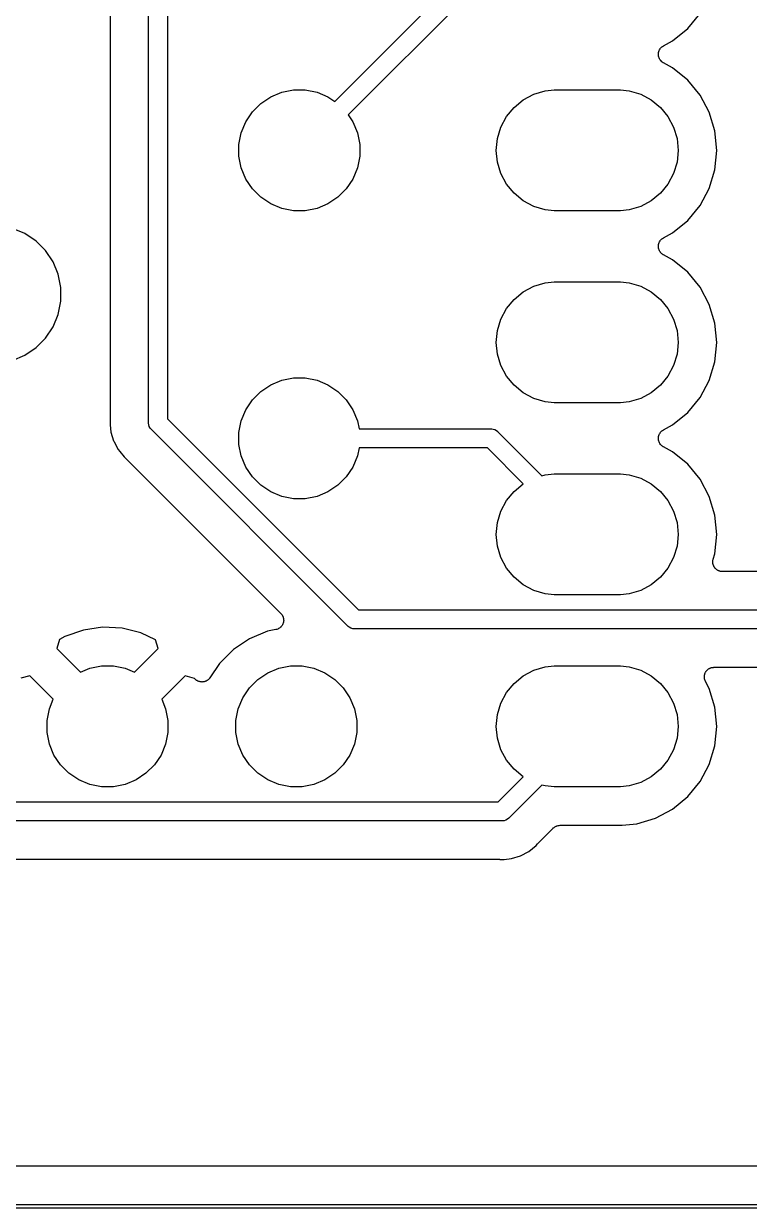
# Model space of a CAD drawing. Extents: x 19 to 115, y -142 to -17.
# Drawn here: x 30.64 to 40.25, y -142.26 to -126.59 of the extents above; entities that cross this region are included whole.
import ezdxf

# ---------------------------------------------------------------- set-up
doc = ezdxf.new("R2010")
doc.units = 0
doc.layers.add('BLACK', color=7, linetype='CONTINUOUS')

msp = doc.modelspace()

# ---------------------------------------------------------------- linework, layer by layer
at = {"layer": 'BLACK', "linetype": 'CONTINUOUS'}
for p, q in [((32.295, -131.869), (32.295, -118.083)), ((32.545, -118.083), (32.545, -131.823)), ((31.787, -118.528), (31.787, -131.838)), ((34.7608, -127.622), (36.45, -125.933)), ((36.659, -126.078), (34.9376, -127.799)), ((39.4294, -126.659), (39.5928, -126.46)), ((39.2302, -126.823), (39.4294, -126.659)), ((39.0566, -126.939), (39.0634, -126.929)), ((39.0634, -126.929), (39.0701, -126.919)), ((39.0701, -126.919), (39.0703, -126.919)), ((39.0703, -126.919), (39.0705, -126.919)), ((39.0705, -126.919), (39.0792, -126.91)), ((39.0792, -126.91), (39.0877, -126.902)), ((39.0877, -126.902), (39.0879, -126.902)), ((39.0879, -126.902), (39.0881, -126.901)), ((39.0881, -126.901), (39.0983, -126.895)), ((39.0983, -126.895), (39.1083, -126.888)), ((39.1083, -126.888), (39.2302, -126.823)), ((39.0416, -127.011), (39.0418, -126.999)), ((39.0417, -127.012), (39.0416, -127.011)), ((39.044, -127.024), (39.0417, -127.012)), ((39.0417, -127.012), (39.0417, -127.012)), ((39.0418, -126.999), (39.0418, -126.987)), ((39.0418, -126.987), (39.0419, -126.987)), ((39.0419, -126.986), (39.0443, -126.975)), ((39.0419, -126.987), (39.0419, -126.986)), ((39.0462, -127.036), (39.044, -127.024)), ((39.0443, -126.975), (39.0467, -126.963)), ((39.0463, -127.036), (39.0462, -127.036)), ((39.0464, -127.036), (39.0463, -127.036)), ((39.051, -127.047), (39.0464, -127.036)), ((39.0467, -126.963), (39.0468, -126.962)), ((39.0468, -126.962), (39.0469, -126.962)), ((39.0469, -126.962), (39.0516, -126.951)), ((39.0555, -127.059), (39.051, -127.047)), ((39.0516, -126.951), (39.0563, -126.94)), ((39.0556, -127.059), (39.0555, -127.059)), ((39.0557, -127.059), (39.0556, -127.059)), ((39.0624, -127.069), (39.0557, -127.059)), ((39.0563, -126.94), (39.0565, -126.94)), ((39.0565, -126.94), (39.0566, -126.939)), ((39.069, -127.079), (39.0624, -127.069)), ((39.0692, -127.08), (39.069, -127.079)), ((39.0693, -127.08), (39.0692, -127.08)), ((39.0778, -127.088), (39.0693, -127.08)), ((39.0863, -127.097), (39.0778, -127.088)), ((39.0865, -127.097), (39.0863, -127.097)), ((39.0867, -127.097), (39.0865, -127.097)), ((39.0967, -127.104), (39.0867, -127.097)), ((39.1067, -127.111), (39.0967, -127.104)), ((39.1072, -127.111), (39.1067, -127.111)), ((39.1083, -127.112), (39.1072, -127.111)), ((39.1072, -127.111), (39.1072, -127.111)), ((39.1072, -127.111), (39.1072, -127.111)), ((39.2302, -127.177), (39.1083, -127.112)), ((39.4294, -127.341), (39.2302, -127.177)), ((39.5928, -127.54), (39.4294, -127.341)), ((33.9111, -127.561), (34.0566, -127.501)), ((34.0566, -127.501), (34.2112, -127.47)), ((34.2112, -127.47), (34.3688, -127.47)), ((34.3688, -127.47), (34.5234, -127.501)), ((34.5234, -127.501), (34.6689, -127.561)), ((37.2534, -127.602), (37.3924, -127.527)), ((37.3924, -127.527), (37.5432, -127.482)), ((37.5432, -127.482), (37.6607, -127.47)), ((37.6607, -127.47), (38.5393, -127.47)), ((38.5393, -127.47), (38.6568, -127.482)), ((38.6568, -127.482), (38.8076, -127.527)), ((38.8076, -127.527), (38.9466, -127.602)), ((39.7143, -127.767), (39.5928, -127.54)), ((33.6686, -127.76), (33.78, -127.649)), ((33.78, -127.649), (33.9111, -127.561)), ((34.6689, -127.561), (34.7608, -127.622)), ((37.0316, -127.823), (37.1316, -127.702)), ((37.1316, -127.702), (37.2534, -127.602)), ((38.9466, -127.602), (39.0684, -127.702)), ((39.0684, -127.702), (39.1684, -127.823)), ((33.581, -127.891), (33.6686, -127.76)), ((34.9376, -127.799), (34.999, -127.891)), ((36.9573, -127.962), (37.0316, -127.823)), ((39.1684, -127.823), (39.2427, -127.962)), ((39.7891, -128.014), (39.7143, -127.767)), ((33.5207, -128.037), (33.581, -127.891)), ((34.999, -127.891), (35.0593, -128.037)), ((36.9116, -128.113), (36.9573, -127.962)), ((39.2427, -127.962), (39.2884, -128.113)), ((39.8143, -128.27), (39.7891, -128.014)), ((33.49, -128.191), (33.5207, -128.037)), ((35.0593, -128.037), (35.09, -128.191)), ((36.8961, -128.27), (36.9116, -128.113)), ((39.2884, -128.113), (39.3039, -128.27)), ((33.49, -128.349), (33.49, -128.191)), ((35.09, -128.191), (35.09, -128.349)), ((36.9116, -128.427), (36.8961, -128.27)), ((39.3039, -128.27), (39.2884, -128.427)), ((39.7891, -128.526), (39.8143, -128.27)), ((33.5207, -128.503), (33.49, -128.349)), ((35.09, -128.349), (35.0593, -128.503)), ((36.9573, -128.578), (36.9116, -128.427)), ((39.2884, -128.427), (39.2427, -128.578)), ((33.581, -128.649), (33.5207, -128.503)), ((33.6686, -128.78), (33.581, -128.649)), ((34.999, -128.649), (34.9114, -128.78)), ((35.0593, -128.503), (34.999, -128.649)), ((37.0316, -128.717), (36.9573, -128.578)), ((39.2427, -128.578), (39.1684, -128.717)), ((39.7143, -128.773), (39.7891, -128.526)), ((33.78, -128.891), (33.6686, -128.78)), ((34.9114, -128.78), (34.8, -128.891)), ((37.1316, -128.838), (37.0316, -128.717)), ((39.1684, -128.717), (39.0684, -128.838)), ((39.5928, -129), (39.7143, -128.773)), ((33.9111, -128.979), (33.78, -128.891)), ((34.8, -128.891), (34.6689, -128.979)), ((37.2534, -128.938), (37.1316, -128.838)), ((37.3924, -129.013), (37.2534, -128.938)), ((38.9466, -128.938), (38.8076, -129.013)), ((39.0684, -128.838), (38.9466, -128.938)), ((34.0566, -129.039), (33.9111, -128.979)), ((34.2112, -129.07), (34.0566, -129.039)), ((34.3688, -129.07), (34.2112, -129.07)), ((34.5234, -129.039), (34.3688, -129.07)), ((34.6689, -128.979), (34.5234, -129.039)), ((37.5432, -129.058), (37.3924, -129.013)), ((37.6607, -129.07), (37.5432, -129.058)), ((38.5393, -129.07), (37.6607, -129.07)), ((38.6568, -129.058), (38.5393, -129.07)), ((38.8076, -129.013), (38.6568, -129.058)), ((39.4294, -129.199), (39.5928, -129)), ((39.2302, -129.363), (39.4294, -129.199)), ((30.6561, -129.37), (30.4909, -129.302)), ((30.8048, -129.47), (30.6561, -129.37)), ((39.0881, -129.441), (39.0983, -129.435)), ((39.0983, -129.435), (39.1083, -129.428)), ((39.1083, -129.428), (39.2302, -129.363)), ((30.9313, -129.596), (30.8048, -129.47)), ((39.0416, -129.551), (39.0418, -129.539)), ((39.0417, -129.552), (39.0416, -129.551)), ((39.044, -129.564), (39.0417, -129.552)), ((39.0417, -129.552), (39.0417, -129.552)), ((39.0418, -129.539), (39.0418, -129.527)), ((39.0418, -129.527), (39.0419, -129.527)), ((39.0419, -129.526), (39.0443, -129.515)), ((39.0419, -129.527), (39.0419, -129.526)), ((39.0462, -129.576), (39.044, -129.564)), ((39.0443, -129.515), (39.0467, -129.503)), ((39.0463, -129.576), (39.0462, -129.576)), ((39.0464, -129.576), (39.0463, -129.576)), ((39.0509, -129.587), (39.0464, -129.576)), ((39.0467, -129.503), (39.0468, -129.502)), ((39.0468, -129.502), (39.0469, -129.502)), ((39.0469, -129.502), (39.0516, -129.491)), ((39.0555, -129.599), (39.0509, -129.587)), ((39.0516, -129.491), (39.0563, -129.48)), ((39.0563, -129.48), (39.0565, -129.48)), ((39.0565, -129.48), (39.0566, -129.479)), ((39.0566, -129.479), (39.0634, -129.469)), ((39.0634, -129.469), (39.0701, -129.459)), ((39.0701, -129.459), (39.0703, -129.459)), ((39.0703, -129.459), (39.0705, -129.459)), ((39.0705, -129.459), (39.0792, -129.45)), ((39.0792, -129.45), (39.0877, -129.442)), ((39.0877, -129.442), (39.0879, -129.442)), ((39.0879, -129.442), (39.0881, -129.441)), ((31.0307, -129.745), (30.9313, -129.596)), ((31.0991, -129.91), (31.0307, -129.745)), ((39.0556, -129.599), (39.0555, -129.599)), ((39.0557, -129.599), (39.0556, -129.599)), ((39.0624, -129.609), (39.0557, -129.599)), ((39.069, -129.619), (39.0624, -129.609)), ((39.0692, -129.62), (39.069, -129.619)), ((39.0693, -129.62), (39.0692, -129.62)), ((39.0778, -129.628), (39.0693, -129.62)), ((39.0863, -129.637), (39.0778, -129.628)), ((39.0865, -129.637), (39.0863, -129.637)), ((39.0867, -129.637), (39.0865, -129.637)), ((39.0967, -129.644), (39.0867, -129.637)), ((39.1067, -129.651), (39.0967, -129.644)), ((39.1072, -129.651), (39.1067, -129.651)), ((39.1083, -129.652), (39.1072, -129.651)), ((39.1072, -129.651), (39.1072, -129.651)), ((39.1072, -129.651), (39.1072, -129.651)), ((39.2302, -129.717), (39.1083, -129.652)), ((39.4294, -129.881), (39.2302, -129.717)), ((39.5928, -130.08), (39.4294, -129.881)), ((31.134, -130.086), (31.0991, -129.91)), ((37.3924, -130.067), (37.5432, -130.022)), ((37.5432, -130.022), (37.6607, -130.01)), ((37.6607, -130.01), (38.5393, -130.01)), ((38.5393, -130.01), (38.6568, -130.022)), ((38.6568, -130.022), (38.8076, -130.067)), ((31.134, -130.264), (31.134, -130.086)), ((37.1316, -130.242), (37.2534, -130.142)), ((37.2534, -130.142), (37.3924, -130.067)), ((38.8076, -130.067), (38.9466, -130.142)), ((38.9466, -130.142), (39.0684, -130.242)), ((39.7143, -130.307), (39.5928, -130.08)), ((31.0991, -130.44), (31.134, -130.264)), ((36.9573, -130.502), (37.0316, -130.363)), ((37.0316, -130.363), (37.1316, -130.242)), ((39.0684, -130.242), (39.1684, -130.363)), ((39.1684, -130.363), (39.2427, -130.502)), ((39.7891, -130.554), (39.7143, -130.307)), ((31.0307, -130.605), (31.0991, -130.44)), ((36.9116, -130.653), (36.9573, -130.502)), ((39.2427, -130.502), (39.2884, -130.653)), ((30.9313, -130.754), (31.0307, -130.605)), ((36.8961, -130.81), (36.9116, -130.653)), ((39.2884, -130.653), (39.3039, -130.81)), ((39.8143, -130.81), (39.7891, -130.554)), ((30.8048, -130.88), (30.9313, -130.754)), ((36.9116, -130.967), (36.8961, -130.81)), ((39.3039, -130.81), (39.2884, -130.967)), ((39.7891, -131.066), (39.8143, -130.81)), ((30.4909, -131.048), (30.6561, -130.98)), ((30.6561, -130.98), (30.8048, -130.88)), ((36.9573, -131.118), (36.9116, -130.967)), ((39.2884, -130.967), (39.2427, -131.118)), ((37.0316, -131.257), (36.9573, -131.118)), ((39.2427, -131.118), (39.1684, -131.257)), ((39.7143, -131.313), (39.7891, -131.066)), ((33.9111, -131.371), (34.0566, -131.311)), ((34.0566, -131.311), (34.2112, -131.28)), ((34.2112, -131.28), (34.3688, -131.28)), ((34.3688, -131.28), (34.5234, -131.311)), ((34.5234, -131.311), (34.6689, -131.371)), ((37.1316, -131.378), (37.0316, -131.257)), ((39.1684, -131.257), (39.0684, -131.378)), ((39.5928, -131.54), (39.7143, -131.313)), ((33.6686, -131.57), (33.78, -131.459)), ((33.78, -131.459), (33.9111, -131.371)), ((34.6689, -131.371), (34.8, -131.459)), ((34.8, -131.459), (34.9114, -131.57)), ((37.2534, -131.478), (37.1316, -131.378)), ((39.0684, -131.378), (38.9466, -131.478)), ((33.581, -131.701), (33.6686, -131.57)), ((34.9114, -131.57), (34.999, -131.701)), ((37.3924, -131.553), (37.2534, -131.478)), ((37.5432, -131.598), (37.3924, -131.553)), ((37.6607, -131.61), (37.5432, -131.598)), ((38.5393, -131.61), (37.6607, -131.61)), ((38.6568, -131.598), (38.5393, -131.61)), ((38.8076, -131.553), (38.6568, -131.598)), ((38.9466, -131.478), (38.8076, -131.553)), ((39.4294, -131.739), (39.5928, -131.54)), ((33.5207, -131.847), (33.581, -131.701)), ((34.999, -131.701), (35.0593, -131.847)), ((39.2302, -131.903), (39.4294, -131.739)), ((31.7864, -131.85), (31.7839, -131.875)), ((31.7839, -131.875), (31.7864, -131.9)), ((31.787, -131.839), (31.7864, -131.845)), ((31.7864, -131.845), (31.7864, -131.85)), ((31.7864, -131.9), (31.7864, -131.9)), ((31.7864, -131.9), (31.7962, -131.999)), ((31.787, -131.838), (31.787, -131.839)), ((32.2944, -131.875), (32.295, -131.869)), ((32.295, -131.881), (32.2944, -131.875)), ((32.2968, -131.9), (32.295, -131.881)), ((32.295, -131.881), (32.295, -131.881)), ((32.304, -131.923), (32.2968, -131.9)), ((32.3156, -131.945), (32.304, -131.923)), ((32.3312, -131.964), (32.3156, -131.945)), ((32.545, -131.823), (35.0718, -134.35)), ((33.49, -132.001), (33.5207, -131.847)), ((35.0593, -131.847), (35.0808, -131.955)), ((39.1083, -131.968), (39.2302, -131.903)), ((31.7962, -131.999), (31.8309, -132.114)), ((32.336, -131.968), (32.3312, -131.964)), ((34.9273, -134.559), (32.336, -131.968)), ((33.49, -132.159), (33.49, -132.001)), ((35.0808, -131.955), (36.8239, -131.955)), ((36.8239, -131.955), (36.83, -131.954)), ((36.83, -131.954), (36.8361, -131.955)), ((36.8361, -131.955), (36.8361, -131.955)), ((36.8361, -131.955), (36.8545, -131.957)), ((36.8545, -131.957), (36.8781, -131.964)), ((36.8781, -131.964), (36.8998, -131.976)), ((36.8998, -131.976), (36.9188, -131.991)), ((36.9188, -131.991), (36.9227, -131.996)), ((36.9227, -131.996), (37.5011, -132.574)), ((39.0416, -132.091), (39.0418, -132.079)), ((39.0417, -132.092), (39.0416, -132.091)), ((39.044, -132.104), (39.0417, -132.092)), ((39.0417, -132.092), (39.0417, -132.092)), ((39.0418, -132.079), (39.0418, -132.067)), ((39.0418, -132.067), (39.0419, -132.067)), ((39.0419, -132.066), (39.0443, -132.055)), ((39.0419, -132.067), (39.0419, -132.066)), ((39.0443, -132.055), (39.0467, -132.043)), ((39.0467, -132.043), (39.0468, -132.042)), ((39.0468, -132.042), (39.0469, -132.042)), ((39.0469, -132.042), (39.0516, -132.031)), ((39.0516, -132.031), (39.0563, -132.02)), ((39.0563, -132.02), (39.0565, -132.02)), ((39.0565, -132.02), (39.0566, -132.019)), ((39.0566, -132.019), (39.0634, -132.009)), ((39.0634, -132.009), (39.0701, -131.999)), ((39.0701, -131.999), (39.0703, -131.999)), ((39.0703, -131.999), (39.0705, -131.999)), ((39.0705, -131.999), (39.0792, -131.99)), ((39.0792, -131.99), (39.0877, -131.982)), ((39.0877, -131.982), (39.0879, -131.982)), ((39.0879, -131.982), (39.0881, -131.981)), ((39.0881, -131.981), (39.0984, -131.975)), ((39.0984, -131.975), (39.1083, -131.968)), ((31.8309, -132.114), (31.8324, -132.118)), ((31.8324, -132.118), (31.8911, -132.228)), ((31.8911, -132.228), (31.9133, -132.255)), ((31.9133, -132.255), (31.9133, -132.255)), ((31.9133, -132.255), (31.9702, -132.325)), ((33.5207, -132.313), (33.49, -132.159)), ((35.0808, -132.205), (35.0593, -132.313)), ((36.7782, -132.205), (35.0808, -132.205)), ((37.2543, -132.681), (36.7782, -132.205)), ((39.0462, -132.116), (39.044, -132.104)), ((39.0463, -132.116), (39.0462, -132.116)), ((39.0464, -132.116), (39.0463, -132.116)), ((39.051, -132.127), (39.0464, -132.116)), ((39.0555, -132.139), (39.051, -132.127)), ((39.0556, -132.139), (39.0555, -132.139)), ((39.0557, -132.139), (39.0556, -132.139)), ((39.0624, -132.149), (39.0557, -132.139)), ((39.069, -132.159), (39.0624, -132.149)), ((39.0692, -132.16), (39.069, -132.159)), ((39.0693, -132.16), (39.0692, -132.16)), ((39.0777, -132.168), (39.0693, -132.16)), ((39.0863, -132.177), (39.0777, -132.168)), ((39.0865, -132.177), (39.0863, -132.177)), ((39.0867, -132.177), (39.0865, -132.177)), ((39.0967, -132.184), (39.0867, -132.177)), ((39.1067, -132.191), (39.0967, -132.184)), ((39.1072, -132.191), (39.1067, -132.191)), ((39.1083, -132.192), (39.1072, -132.191)), ((39.1072, -132.191), (39.1072, -132.191)), ((39.1072, -132.191), (39.1072, -132.191)), ((39.2302, -132.257), (39.1083, -132.192)), ((39.4294, -132.421), (39.2302, -132.257)), ((31.9702, -132.325), (31.9896, -132.341)), ((31.9896, -132.341), (31.9909, -132.342)), ((31.9909, -132.342), (31.9947, -132.346)), ((31.9947, -132.346), (31.9988, -132.349)), ((31.9988, -132.349), (34.0454, -134.396)), ((33.581, -132.459), (33.5207, -132.313)), ((35.0593, -132.313), (34.999, -132.459)), ((33.6686, -132.59), (33.581, -132.459)), ((34.999, -132.459), (34.9114, -132.59)), ((37.5011, -132.574), (37.5432, -132.562)), ((37.5432, -132.562), (37.6607, -132.55)), ((37.6607, -132.55), (38.5393, -132.55)), ((38.5393, -132.55), (38.6568, -132.562)), ((38.6568, -132.562), (38.8076, -132.607)), ((39.5928, -132.62), (39.4294, -132.421)), ((33.78, -132.701), (33.6686, -132.59)), ((33.9111, -132.789), (33.78, -132.701)), ((34.8, -132.701), (34.6689, -132.789)), ((34.9114, -132.59), (34.8, -132.701)), ((37.1316, -132.782), (37.2534, -132.682)), ((37.2534, -132.682), (37.2543, -132.681)), ((38.8076, -132.607), (38.9466, -132.682)), ((38.9466, -132.682), (39.0684, -132.782)), ((39.7143, -132.847), (39.5928, -132.62)), ((34.0566, -132.849), (33.9111, -132.789)), ((34.2112, -132.88), (34.0566, -132.849)), ((34.3688, -132.88), (34.2112, -132.88)), ((34.5234, -132.849), (34.3688, -132.88)), ((34.6689, -132.789), (34.5234, -132.849)), ((37.0316, -132.903), (37.1316, -132.782)), ((39.0684, -132.782), (39.1684, -132.903)), ((39.7891, -133.094), (39.7143, -132.847)), ((36.9116, -133.193), (36.9573, -133.042)), ((36.9573, -133.042), (37.0316, -132.903)), ((39.1684, -132.903), (39.2427, -133.042)), ((39.2427, -133.042), (39.2884, -133.193)), ((36.8961, -133.35), (36.9116, -133.193)), ((39.2884, -133.193), (39.3039, -133.35)), ((39.8143, -133.35), (39.7891, -133.094)), ((36.9116, -133.507), (36.8961, -133.35)), ((39.3039, -133.35), (39.2884, -133.507)), ((39.7891, -133.606), (39.8143, -133.35)), ((36.9573, -133.658), (36.9116, -133.507)), ((39.2884, -133.507), (39.2427, -133.658)), ((37.0316, -133.797), (36.9573, -133.658)), ((39.2427, -133.658), (39.1684, -133.797)), ((39.7673, -133.678), (39.7891, -133.606)), ((37.1316, -133.918), (37.0316, -133.797)), ((39.1684, -133.797), (39.0684, -133.918)), ((39.7618, -133.714), (39.7625, -133.708)), ((39.7624, -133.721), (39.7618, -133.714)), ((39.7624, -133.727), (39.7624, -133.721)), ((39.7636, -133.733), (39.7624, -133.727)), ((39.7625, -133.702), (39.7638, -133.696)), ((39.7625, -133.708), (39.7625, -133.702)), ((39.7641, -133.739), (39.7636, -133.733)), ((39.7638, -133.696), (39.7644, -133.689)), ((39.7659, -133.745), (39.7641, -133.739)), ((39.7644, -133.689), (39.7662, -133.684)), ((39.7672, -133.752), (39.7659, -133.745)), ((39.7662, -133.684), (39.7673, -133.678)), ((39.7694, -133.757), (39.7672, -133.752)), ((39.7711, -133.763), (39.7694, -133.757)), ((39.7741, -133.768), (39.7711, -133.763)), ((39.7766, -133.774), (39.7741, -133.768)), ((39.7799, -133.779), (39.7766, -133.774)), ((39.7826, -133.785), (39.7799, -133.779)), ((39.7867, -133.79), (39.7826, -133.785)), ((39.7903, -133.795), (39.7867, -133.79)), ((39.7944, -133.799), (39.7903, -133.795)), ((39.7981, -133.804), (39.7944, -133.799)), ((39.8031, -133.808), (39.7981, -133.804)), ((39.8078, -133.813), (39.8031, -133.808)), ((39.8126, -133.816), (39.8078, -133.813)), ((39.8171, -133.82), (39.8126, -133.816)), ((39.8229, -133.823), (39.8171, -133.82)), ((39.8283, -133.827), (39.8229, -133.823)), ((37.2534, -134.018), (37.1316, -133.918)), ((39.0684, -133.918), (38.9466, -134.018)), ((39.8337, -133.829), (39.8283, -133.827)), ((39.8388, -133.832), (39.8337, -133.829)), ((39.8451, -133.834), (39.8388, -133.832)), ((39.8511, -133.836), (39.8451, -133.834)), ((39.8569, -133.837), (39.8511, -133.836)), ((39.8624, -133.839), (39.8569, -133.837)), ((39.869, -133.84), (39.8624, -133.839)), ((39.8754, -133.841), (39.869, -133.84)), ((39.8812, -133.841), (39.8754, -133.841)), ((39.8871, -133.842), (39.8812, -133.841)), ((39.8888, -133.842), (39.8871, -133.842)), ((43.9312, -133.842), (39.8888, -133.842)), ((37.3924, -134.093), (37.2534, -134.018)), ((37.5432, -134.138), (37.3924, -134.093)), ((37.6607, -134.15), (37.5432, -134.138)), ((38.6568, -134.138), (38.5393, -134.15)), ((38.8076, -134.093), (38.6568, -134.138)), ((38.9466, -134.018), (38.8076, -134.093)), ((38.5393, -134.15), (37.6607, -134.15)), ((34.0454, -134.396), (34.0463, -134.396)), ((34.0463, -134.396), (34.0463, -134.397)), ((34.0463, -134.397), (34.0463, -134.397)), ((34.0463, -134.397), (34.0467, -134.397)), ((34.0467, -134.397), (34.0543, -134.406)), ((34.0543, -134.406), (34.0618, -134.416)), ((34.0618, -134.416), (34.062, -134.416)), ((34.062, -134.416), (34.0621, -134.416)), ((34.0621, -134.416), (34.0678, -134.427)), ((34.0678, -134.427), (34.0733, -134.438)), ((34.0733, -134.438), (34.0734, -134.438)), ((34.0734, -134.438), (34.0736, -134.438)), ((34.0736, -134.438), (34.077, -134.45)), ((34.077, -134.45), (34.0804, -134.462)), ((35.0718, -134.35), (55.205, -134.35)), ((31.6857, -134.577), (31.4309, -134.615)), ((31.9431, -134.59), (31.6857, -134.577)), ((32.193, -134.653), (31.9431, -134.59)), ((33.9919, -134.607), (33.9804, -134.61)), ((34.0036, -134.603), (33.9919, -134.607)), ((34.0039, -134.603), (34.0036, -134.603)), ((34.0041, -134.603), (34.0039, -134.603)), ((34.0147, -134.597), (34.0041, -134.603)), ((34.0255, -134.591), (34.0147, -134.597)), ((34.0258, -134.591), (34.0255, -134.591)), ((34.026, -134.591), (34.0258, -134.591)), ((34.0353, -134.584), (34.026, -134.591)), ((34.0448, -134.576), (34.0353, -134.584)), ((34.045, -134.576), (34.0448, -134.576)), ((34.0452, -134.575), (34.045, -134.576)), ((34.0529, -134.566), (34.0452, -134.575)), ((34.0607, -134.557), (34.0529, -134.566)), ((34.0608, -134.557), (34.0607, -134.557)), ((34.061, -134.556), (34.0608, -134.557)), ((34.0667, -134.546), (34.061, -134.556)), ((34.0725, -134.535), (34.0667, -134.546)), ((34.0726, -134.535), (34.0725, -134.535)), ((34.0728, -134.535), (34.0726, -134.535)), ((34.0763, -134.523), (34.0728, -134.535)), ((34.08, -134.511), (34.0763, -134.523)), ((34.0801, -134.511), (34.08, -134.511)), ((34.08, -134.511), (34.08, -134.511)), ((34.0813, -134.499), (34.0801, -134.511)), ((34.0804, -134.462), (34.0804, -134.462)), ((34.0804, -134.462), (34.0805, -134.462)), ((34.0805, -134.462), (34.0815, -134.474)), ((34.0826, -134.487), (34.0813, -134.499)), ((34.0815, -134.474), (34.0826, -134.486)), ((34.0826, -134.486), (34.0826, -134.486)), ((34.0826, -134.486), (34.0826, -134.487)), ((34.9312, -134.564), (34.9273, -134.559)), ((34.936, -134.568), (34.9312, -134.564)), ((34.9502, -134.579), (34.936, -134.568)), ((34.936, -134.568), (34.936, -134.568)), ((34.9719, -134.591), (34.9502, -134.579)), ((34.9502, -134.579), (34.9502, -134.579)), ((34.9955, -134.598), (34.9719, -134.591)), ((35.0139, -134.6), (34.9955, -134.598)), ((35.02, -134.601), (35.0139, -134.6)), ((35.0139, -134.6), (35.0139, -134.6)), ((35.0261, -134.6), (35.02, -134.601)), ((55.3089, -134.6), (35.0261, -134.6)), ((31.1153, -134.74), (31.08, -134.861)), ((31.1853, -134.703), (31.1153, -134.74)), ((31.4309, -134.615), (31.1853, -134.703)), ((32.3857, -134.744), (32.193, -134.653)), ((32.42, -134.861), (32.3857, -134.744)), ((33.6304, -134.731), (33.4162, -134.874)), ((33.8685, -134.632), (33.6304, -134.731)), ((33.9804, -134.61), (33.8685, -134.632)), ((31.08, -134.861), (31.3917, -135.172)), ((32.1083, -135.172), (32.42, -134.861)), ((33.4162, -134.874), (33.234, -135.056)), ((33.234, -135.056), (33.1069, -135.246)), ((30.7208, -135.22), (30.6038, -135.254)), ((31.0325, -135.532), (30.7208, -135.22)), ((31.3917, -135.172), (31.5166, -135.121)), ((31.5166, -135.121), (31.6712, -135.09)), ((31.6712, -135.09), (31.8288, -135.09)), ((31.8288, -135.09), (31.9834, -135.121)), ((31.9834, -135.121), (32.1083, -135.172)), ((32.7792, -135.22), (32.4675, -135.532)), ((32.903, -135.256), (32.7792, -135.22)), ((33.74, -135.269), (33.8711, -135.181)), ((33.8711, -135.181), (34.0166, -135.121)), ((34.0166, -135.121), (34.1712, -135.09)), ((34.1712, -135.09), (34.3288, -135.09)), ((34.3288, -135.09), (34.4834, -135.121)), ((34.4834, -135.121), (34.6289, -135.181)), ((34.6289, -135.181), (34.76, -135.269)), ((37.1316, -135.322), (37.2534, -135.222)), ((37.2534, -135.222), (37.3924, -135.147)), ((37.3924, -135.147), (37.5432, -135.102)), ((37.5432, -135.102), (37.6607, -135.09)), ((37.6607, -135.09), (38.5393, -135.09)), ((38.5393, -135.09), (38.6568, -135.102)), ((38.6568, -135.102), (38.8076, -135.147)), ((38.8076, -135.147), (38.9466, -135.222)), ((38.9466, -135.222), (39.0684, -135.322)), ((39.65, -135.234), (39.6507, -135.228)), ((39.6506, -135.24), (39.65, -135.234)), ((39.6507, -135.228), (39.6508, -135.221)), ((39.6508, -135.221), (39.652, -135.215)), ((39.652, -135.215), (39.6526, -135.209)), ((39.6526, -135.209), (39.6546, -135.203)), ((39.6546, -135.203), (39.6559, -135.197)), ((39.6559, -135.197), (39.6582, -135.191)), ((39.6582, -135.191), (39.66, -135.186)), ((39.66, -135.186), (39.6631, -135.18)), ((39.6631, -135.18), (39.6656, -135.174)), ((39.6656, -135.174), (39.6689, -135.169)), ((39.6689, -135.169), (39.6717, -135.164)), ((39.6717, -135.164), (39.6759, -135.159)), ((39.6759, -135.159), (39.6796, -135.154)), ((39.6796, -135.154), (39.6838, -135.149)), ((39.6838, -135.149), (39.6875, -135.145)), ((39.6875, -135.145), (39.6926, -135.141)), ((39.6926, -135.141), (39.6972, -135.136)), ((39.6972, -135.136), (39.7022, -135.133)), ((39.7022, -135.133), (39.7067, -135.129)), ((39.7067, -135.129), (39.7125, -135.126)), ((39.7125, -135.126), (39.7179, -135.123)), ((39.7179, -135.123), (39.7234, -135.12)), ((39.7234, -135.12), (39.7286, -135.118)), ((39.7286, -135.118), (39.7349, -135.116)), ((39.7349, -135.116), (39.7409, -135.113)), ((39.7409, -135.113), (39.7467, -135.112)), ((39.7467, -135.112), (39.7524, -135.11)), ((39.7524, -135.11), (39.7588, -135.11)), ((39.7588, -135.11), (39.7652, -135.109)), ((39.7652, -135.109), (39.7712, -135.109)), ((39.7712, -135.109), (39.777, -135.108)), ((39.777, -135.108), (44.043, -135.108)), ((32.9031, -135.256), (32.903, -135.256)), ((32.9072, -135.261), (32.9031, -135.256)), ((32.911, -135.265), (32.9072, -135.261)), ((32.916, -135.269), (32.911, -135.265)), ((32.9206, -135.274), (32.916, -135.269)), ((32.9255, -135.277), (32.9206, -135.274)), ((32.93, -135.281), (32.9255, -135.277)), ((32.9357, -135.284), (32.93, -135.281)), ((32.9411, -135.288), (32.9357, -135.284)), ((32.9466, -135.29), (32.9411, -135.288)), ((32.9518, -135.293), (32.9466, -135.29)), ((32.958, -135.295), (32.9518, -135.293)), ((32.964, -135.297), (32.958, -135.295)), ((32.9698, -135.298), (32.964, -135.297)), ((32.9754, -135.3), (32.9698, -135.298)), ((32.9819, -135.301), (32.9754, -135.3)), ((32.9883, -135.302), (32.9819, -135.301)), ((32.9942, -135.302), (32.9883, -135.302)), ((33.0001, -135.303), (32.9942, -135.302)), ((33.0066, -135.302), (33.0001, -135.303)), ((33.0131, -135.302), (33.0066, -135.302)), ((33.0189, -135.301), (33.0131, -135.302)), ((33.0248, -135.301), (33.0189, -135.301)), ((33.031, -135.299), (33.0248, -135.301)), ((33.0374, -135.298), (33.031, -135.299)), ((33.0429, -135.295), (33.0374, -135.298)), ((33.0486, -135.294), (33.0429, -135.295)), ((33.0544, -135.291), (33.0486, -135.294)), ((33.0604, -135.288), (33.0544, -135.291)), ((33.0653, -135.285), (33.0604, -135.288)), ((33.0706, -135.282), (33.0653, -135.285)), ((33.0757, -135.278), (33.0706, -135.282)), ((33.0811, -135.275), (33.0757, -135.278)), ((33.0853, -135.271), (33.0811, -135.275)), ((33.0899, -135.267), (33.0853, -135.271)), ((33.0941, -135.262), (33.0899, -135.267)), ((33.0988, -135.257), (33.0941, -135.262)), ((33.1021, -135.252), (33.0988, -135.257)), ((33.1059, -135.248), (33.1021, -135.252)), ((33.1069, -135.246), (33.1059, -135.248)), ((33.541, -135.511), (33.6286, -135.38)), ((33.6286, -135.38), (33.74, -135.269)), ((34.76, -135.269), (34.8714, -135.38)), ((34.8714, -135.38), (34.959, -135.511)), ((37.0316, -135.443), (37.1316, -135.322)), ((39.0684, -135.322), (39.1684, -135.443)), ((39.6505, -135.246), (39.6506, -135.24)), ((39.6517, -135.252), (39.6505, -135.246)), ((39.6523, -135.259), (39.6517, -135.252)), ((39.6539, -135.264), (39.6523, -135.259)), ((39.655, -135.27), (39.6539, -135.264)), ((39.6574, -135.276), (39.655, -135.27)), ((39.6593, -135.283), (39.6574, -135.276)), ((39.662, -135.288), (39.6593, -135.283)), ((39.6642, -135.293), (39.662, -135.288)), ((39.665, -135.295), (39.6642, -135.293)), ((39.7143, -135.387), (39.665, -135.295)), ((39.7891, -135.634), (39.7143, -135.387)), ((30.9807, -135.657), (31.0325, -135.532)), ((32.4675, -135.532), (32.5193, -135.657)), ((33.4807, -135.657), (33.541, -135.511)), ((34.959, -135.511), (35.0193, -135.657)), ((36.9573, -135.582), (37.0316, -135.443)), ((39.1684, -135.443), (39.2427, -135.582)), ((30.95, -135.811), (30.9807, -135.657)), ((32.5193, -135.657), (32.55, -135.811)), ((33.45, -135.811), (33.4807, -135.657)), ((35.0193, -135.657), (35.05, -135.811)), ((36.9116, -135.733), (36.9573, -135.582)), ((39.2427, -135.582), (39.2884, -135.733)), ((39.8143, -135.89), (39.7891, -135.634)), ((30.95, -135.969), (30.95, -135.811)), ((32.55, -135.811), (32.55, -135.969)), ((33.45, -135.969), (33.45, -135.811)), ((35.05, -135.811), (35.05, -135.969)), ((36.8961, -135.89), (36.9116, -135.733)), ((39.2884, -135.733), (39.3039, -135.89)), ((30.9807, -136.123), (30.95, -135.969)), ((32.55, -135.969), (32.5193, -136.123)), ((33.4807, -136.123), (33.45, -135.969)), ((35.05, -135.969), (35.0193, -136.123)), ((36.9116, -136.047), (36.8961, -135.89)), ((39.3039, -135.89), (39.2884, -136.047)), ((39.7891, -136.146), (39.8143, -135.89)), ((31.041, -136.269), (30.9807, -136.123)), ((32.5193, -136.123), (32.459, -136.269)), ((33.541, -136.269), (33.4807, -136.123)), ((35.0193, -136.123), (34.959, -136.269)), ((36.9573, -136.198), (36.9116, -136.047)), ((39.2884, -136.047), (39.2427, -136.198)), ((39.7143, -136.393), (39.7891, -136.146)), ((31.1286, -136.4), (31.041, -136.269)), ((32.459, -136.269), (32.3714, -136.4)), ((33.6286, -136.4), (33.541, -136.269)), ((34.959, -136.269), (34.8714, -136.4)), ((37.0316, -136.337), (36.9573, -136.198)), ((39.2427, -136.198), (39.1684, -136.337)), ((31.24, -136.511), (31.1286, -136.4)), ((32.3714, -136.4), (32.26, -136.511)), ((33.74, -136.511), (33.6286, -136.4)), ((34.8714, -136.4), (34.76, -136.511)), ((37.1316, -136.458), (37.0316, -136.337)), ((37.2534, -136.558), (37.1316, -136.458)), ((39.0684, -136.458), (38.9466, -136.558)), ((39.1684, -136.337), (39.0684, -136.458)), ((39.5928, -136.62), (39.7143, -136.393)), ((31.3711, -136.599), (31.24, -136.511)), ((31.5166, -136.659), (31.3711, -136.599)), ((32.1289, -136.599), (31.9834, -136.659)), ((32.26, -136.511), (32.1289, -136.599)), ((33.8711, -136.599), (33.74, -136.511)), ((34.0166, -136.659), (33.8711, -136.599)), ((34.6289, -136.599), (34.4834, -136.659)), ((34.76, -136.511), (34.6289, -136.599)), ((36.9232, -136.89), (37.2543, -136.559)), ((37.2543, -136.559), (37.2534, -136.558)), ((38.8076, -136.633), (38.6568, -136.678)), ((38.9466, -136.558), (38.8076, -136.633)), ((39.4294, -136.819), (39.5928, -136.62)), ((31.6712, -136.69), (31.5166, -136.659)), ((31.8288, -136.69), (31.6712, -136.69)), ((31.9834, -136.659), (31.8288, -136.69)), ((34.1712, -136.69), (34.0166, -136.659)), ((34.3288, -136.69), (34.1712, -136.69)), ((34.4834, -136.659), (34.3288, -136.69)), ((37.5011, -136.666), (37.0677, -137.099)), ((37.5432, -136.678), (37.5011, -136.666)), ((37.6607, -136.69), (37.5432, -136.678)), ((38.5393, -136.69), (37.6607, -136.69)), ((38.6568, -136.678), (38.5393, -136.69)), ((25.6957, -136.89), (36.9232, -136.89)), ((39.2302, -136.983), (39.4294, -136.819)), ((37.0638, -137.104), (37.0448, -137.119)), ((37.0677, -137.099), (37.0638, -137.104)), ((38.7564, -137.179), (39.003, -137.104)), ((39.003, -137.104), (39.2302, -136.983)), ((36.9689, -137.14), (25.8, -137.14)), ((36.975, -137.141), (36.9689, -137.14)), ((36.9811, -137.14), (36.975, -137.141)), ((36.9995, -137.138), (36.9811, -137.14)), ((36.9811, -137.14), (36.9811, -137.14)), ((37.0231, -137.131), (36.9995, -137.138)), ((37.0448, -137.119), (37.0231, -137.131)), ((37.449, -137.436), (37.65, -137.235)), ((37.65, -137.235), (37.6503, -137.235)), ((37.6503, -137.235), (37.6513, -137.234)), ((37.6503, -137.235), (37.6503, -137.235)), ((37.6503, -137.235), (37.6503, -137.235)), ((37.6513, -137.234), (37.6604, -137.227)), ((37.6604, -137.227), (37.6695, -137.219)), ((37.6695, -137.219), (37.6701, -137.219)), ((37.6701, -137.219), (37.6706, -137.218)), ((37.6706, -137.218), (37.681, -137.213)), ((37.681, -137.213), (37.6914, -137.208)), ((37.6914, -137.208), (37.692, -137.207)), ((37.692, -137.207), (37.6926, -137.207)), ((37.6926, -137.207), (37.7039, -137.204)), ((37.7039, -137.204), (37.7151, -137.2)), ((37.7151, -137.2), (37.7158, -137.2)), ((37.7158, -137.2), (37.7164, -137.2)), ((37.7164, -137.2), (37.7281, -137.199)), ((37.7281, -137.199), (37.7398, -137.198)), ((37.7398, -137.198), (38.5643, -137.198)), ((38.5643, -137.198), (38.7564, -137.179)), ((37.2184, -137.603), (37.3284, -137.544)), ((37.3284, -137.544), (37.4248, -137.465)), ((37.4248, -137.465), (37.4406, -137.445)), ((37.4406, -137.445), (37.4418, -137.444)), ((37.4418, -137.444), (37.4456, -137.44)), ((37.4456, -137.44), (37.449, -137.436)), ((26.2339, -137.648), (36.9377, -137.648)), ((36.9377, -137.648), (36.9395, -137.648)), ((36.9395, -137.648), (36.9448, -137.649)), ((36.9448, -137.649), (36.9501, -137.649)), ((36.9501, -137.649), (36.975, -137.651)), ((36.975, -137.651), (36.9999, -137.649)), ((36.9999, -137.649), (37, -137.649)), ((37, -137.649), (37.0991, -137.639)), ((37.0991, -137.639), (37.2184, -137.603)), ((67.1655, -141.707), (20.09, -141.707)), ((115.399, -142.265), (19.4312, -142.265)), ((19.455, -142.215), (115.375, -142.215))]:
    msp.add_line(p, q, dxfattribs=at)

doc.saveas('drawing.dxf')
